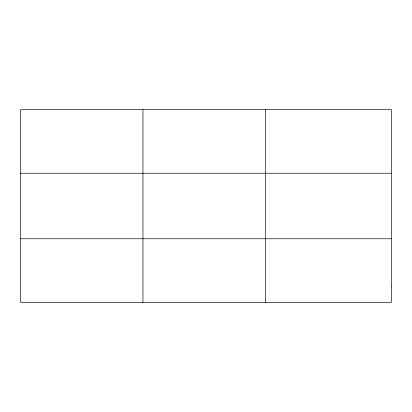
<?xml version="1.0" encoding="UTF-8"?>
<svg xmlns="http://www.w3.org/2000/svg" width="412" height="412" viewBox="0 0 412 412"><rect width="100%" height="100%" fill="white"/><g stroke="black" fill="none" stroke-linecap="round" stroke-linejoin="round"><path stroke-width="0.62" d="M142.964 302.387L142.964 109.613M265.328 302.387L265.328 109.613M20.6 173.231L391.4 173.231M20.6 238.769L391.4 238.769M391.4 286.484L391.4 302.387L20.6 302.387L20.6 109.613L391.4 109.613L391.4 286.484"/></g></svg>
